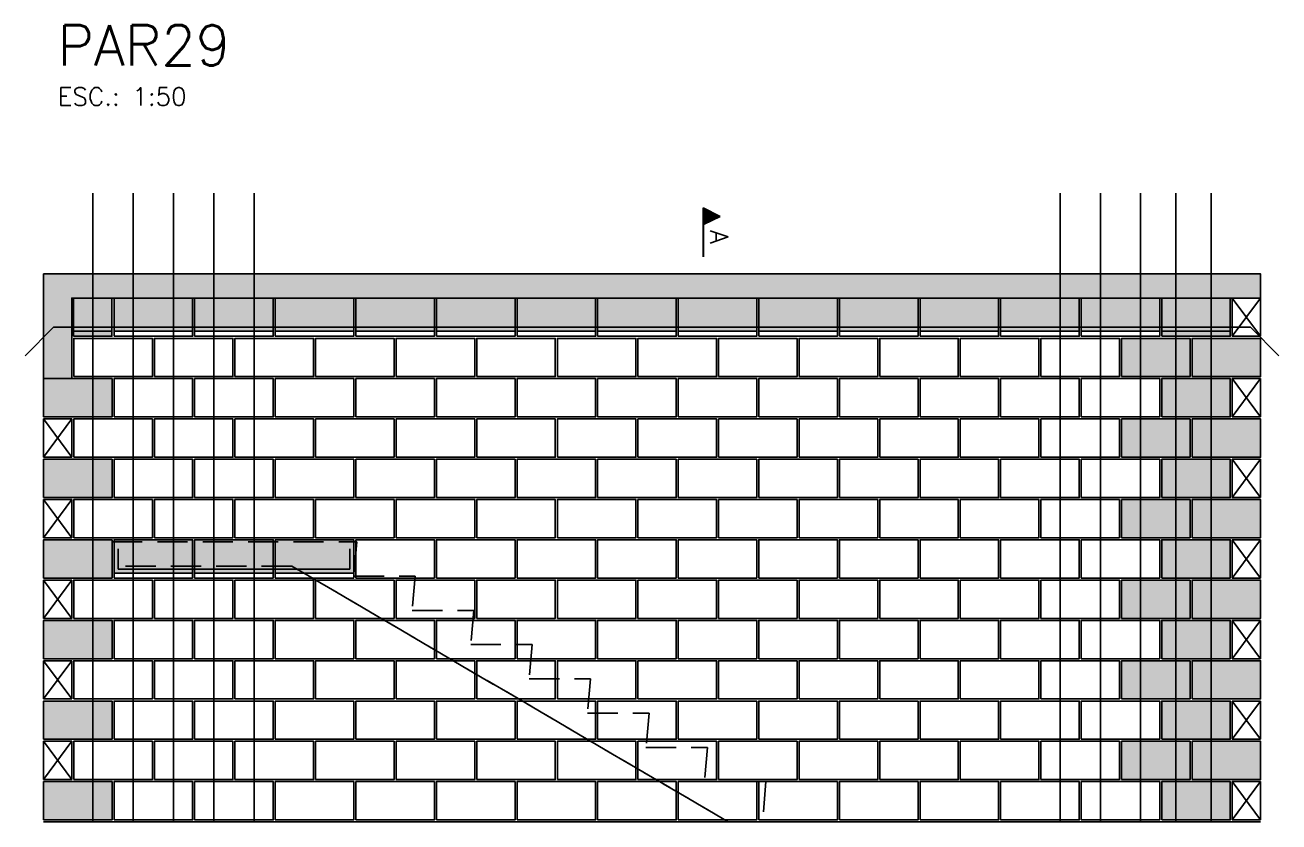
# Model space of a CAD drawing. Extents: x -1.9 to 86, y -1.6 to 61.
# Drawn here: x 26.31 to 38.75, y 36.97 to 44.88 of the extents above; entities that cross this region are included whole.
import ezdxf

# ---------------------------------------------------------------- set-up
doc = ezdxf.new("R2010")
doc.units = 0
doc.header["$MEASUREMENT"] = 0
doc.linetypes.add('ESTILO_TQS_0001', pattern=[0.45, 0.3, -0.15])
for name, color, linetype in [('PENA_01', 1, 'CONTINUOUS'), ('PENA_02', 2, 'CONTINUOUS'), ('PENA_03', 3, 'CONTINUOUS'), ('PENA_05', 5, 'CONTINUOUS'), ('PENA_06', 6, 'CONTINUOUS'), ('PENA_09', 254, 'CONTINUOUS'), ('PENA_11', 252, 'CONTINUOUS'), ('PENA_21', 100, 'CONTINUOUS'), ('PENA_23', 50, 'CONTINUOUS')]:
    doc.layers.add(name, color=color, linetype=linetype)
doc.styles.get("Standard").update_dxf_attribs({"font": 'ROMANS.SHX'})

msp = doc.modelspace()

# ---------------------------------------------------------------- linework, layer by layer
at = {"layer": 'PENA_01', "linetype": 'Continuous'}
for p, q in [((26.789, 41.844), (27.169, 41.844)), ((27.19, 41.844), (27.97, 41.844)), ((27.99, 41.844), (28.77, 41.844)), ((28.79, 41.844), (29.57, 41.844)), ((29.59, 41.844), (30.37, 41.844)), ((30.39, 41.844), (31.17, 41.844)), ((31.19, 41.844), (31.97, 41.844)), ((31.99, 41.844), (32.77, 41.844)), ((32.79, 41.844), (33.57, 41.844)), ((33.59, 41.844), (34.37, 41.844)), ((34.39, 41.844), (35.17, 41.844)), ((35.19, 41.844), (35.97, 41.844)), ((35.99, 41.844), (36.77, 41.844)), ((36.79, 41.844), (37.57, 41.844)), ((37.59, 41.844), (38.27, 41.844)), ((27.17, 39.546), (27.17, 39.754)), ((27.19, 39.444), (27.97, 39.444)), ((27.99, 39.444), (28.77, 39.444)), ((28.79, 39.444), (29.57, 39.444)), ((33.63, 36.974), (38.369, 36.974))]:
    msp.add_line(p, q, dxfattribs=at)
at = {"layer": 'PENA_01', "linetype": 'ESTILO_TQS_0001'}
msp.add_lwpolyline([(27.17, 39.754), (29.6, 39.754), (29.57, 39.414), (30.18, 39.414), (30.15, 39.074), (30.76, 39.074), (30.73, 38.734), (31.34, 38.734), (31.31, 38.394), (31.92, 38.394), (31.89, 38.054), (32.5, 38.054), (32.47, 37.714), (33.08, 37.714), (33.05, 37.374), (33.66, 37.374), (33.63, 36.974), (33.287, 36.974), (28.954, 39.514), (33.287, 36.974), (28.954, 39.514), (27.17, 39.514), (27.17, 39.754)], dxfattribs=at)
at = {"layer": 'PENA_02', "linetype": 'Continuous'}
for p, q in [((38.57, 42.174), (38.29, 42.174)), ((38.29, 42.174), (38.29, 41.794)), ((38.57, 41.794), (38.57, 42.174)), ((38.29, 41.794), (38.57, 41.794)), ((38.57, 41.374), (38.29, 41.374)), ((38.29, 41.374), (38.29, 40.994)), ((38.57, 40.994), (38.57, 41.374)), ((26.77, 40.974), (26.49, 40.974)), ((26.49, 40.974), (26.49, 40.594)), ((26.77, 40.594), (26.77, 40.974)), ((38.29, 40.994), (38.57, 40.994)), ((26.49, 40.594), (26.77, 40.594)), ((38.57, 40.574), (38.29, 40.574)), ((38.29, 40.574), (38.29, 40.194)), ((38.57, 40.194), (38.57, 40.574)), ((26.77, 40.174), (26.49, 40.174)), ((26.49, 40.174), (26.49, 39.794)), ((26.77, 39.794), (26.77, 40.174)), ((38.29, 40.194), (38.57, 40.194)), ((26.49, 39.794), (26.77, 39.794)), ((38.57, 39.774), (38.29, 39.774)), ((38.29, 39.774), (38.29, 39.394)), ((38.57, 39.394), (38.57, 39.774)), ((26.77, 39.374), (26.49, 39.374)), ((26.49, 39.374), (26.49, 38.994)), ((26.77, 38.994), (26.77, 39.374)), ((38.29, 39.394), (38.57, 39.394)), ((26.49, 38.994), (26.77, 38.994)), ((38.57, 38.974), (38.29, 38.974)), ((38.29, 38.974), (38.29, 38.594)), ((38.57, 38.594), (38.57, 38.974)), ((38.29, 38.594), (38.57, 38.594)), ((26.77, 38.574), (26.49, 38.574)), ((26.49, 38.574), (26.49, 38.194)), ((26.77, 38.194), (26.77, 38.574)), ((26.49, 38.194), (26.77, 38.194)), ((38.57, 38.174), (38.29, 38.174)), ((38.29, 38.174), (38.29, 37.794)), ((38.57, 37.794), (38.57, 38.174)), ((26.77, 37.774), (26.49, 37.774)), ((26.49, 37.774), (26.49, 37.394)), ((26.77, 37.394), (26.77, 37.774)), ((38.29, 37.794), (38.57, 37.794)), ((26.49, 37.394), (26.77, 37.394)), ((38.57, 37.374), (38.29, 37.374)), ((38.29, 37.374), (38.29, 36.994)), ((38.57, 36.994), (38.57, 37.374)), ((26.49, 36.974), (38.57, 36.974)), ((38.29, 36.994), (38.57, 36.994))]:
    msp.add_line(p, q, dxfattribs=at)
for points in [[(38.57, 42.174), (38.57, 42.414), (26.49, 42.414), (26.49, 41.374), (26.77, 41.374), (26.77, 42.174), (38.57, 42.174)], [(26.789, 41.794), (27.169, 41.794), (27.169, 42.174), (26.789, 42.174), (26.789, 41.794)], [(27.19, 41.794), (27.97, 41.794), (27.97, 42.174), (27.19, 42.174), (27.19, 41.794)], [(27.99, 41.794), (28.77, 41.794), (28.77, 42.174), (27.99, 42.174), (27.99, 41.794)], [(28.79, 41.794), (29.57, 41.794), (29.57, 42.174), (28.79, 42.174), (28.79, 41.794)], [(29.59, 41.794), (30.37, 41.794), (30.37, 42.174), (29.59, 42.174), (29.59, 41.794)], [(30.39, 41.794), (31.17, 41.794), (31.17, 42.174), (30.39, 42.174), (30.39, 41.794)], [(31.19, 41.794), (31.97, 41.794), (31.97, 42.174), (31.19, 42.174), (31.19, 41.794)], [(31.99, 41.794), (32.77, 41.794), (32.77, 42.174), (31.99, 42.174), (31.99, 41.794)], [(32.79, 41.794), (33.57, 41.794), (33.57, 42.174), (32.79, 42.174), (32.79, 41.794)], [(33.59, 41.794), (34.37, 41.794), (34.37, 42.174), (33.59, 42.174), (33.59, 41.794)], [(34.39, 41.794), (35.17, 41.794), (35.17, 42.174), (34.39, 42.174), (34.39, 41.794)], [(35.19, 41.794), (35.97, 41.794), (35.97, 42.174), (35.19, 42.174), (35.19, 41.794)], [(35.99, 41.794), (36.77, 41.794), (36.77, 42.174), (35.99, 42.174), (35.99, 41.794)], [(36.79, 41.794), (37.57, 41.794), (37.57, 42.174), (36.79, 42.174), (36.79, 41.794)], [(37.59, 41.794), (38.27, 41.794), (38.27, 42.174), (37.59, 42.174), (37.59, 41.794)], [(26.79, 41.394), (27.57, 41.394), (27.57, 41.774), (26.79, 41.774), (26.79, 41.394)], [(27.59, 41.394), (28.37, 41.394), (28.37, 41.774), (27.59, 41.774), (27.59, 41.394)], [(28.39, 41.394), (29.17, 41.394), (29.17, 41.774), (28.39, 41.774), (28.39, 41.394)], [(29.19, 41.394), (29.97, 41.394), (29.97, 41.774), (29.19, 41.774), (29.19, 41.394)], [(29.99, 41.394), (30.77, 41.394), (30.77, 41.774), (29.99, 41.774), (29.99, 41.394)], [(30.79, 41.394), (31.57, 41.394), (31.57, 41.774), (30.79, 41.774), (30.79, 41.394)], [(31.59, 41.394), (32.37, 41.394), (32.37, 41.774), (31.59, 41.774), (31.59, 41.394)], [(32.39, 41.394), (33.17, 41.394), (33.17, 41.774), (32.39, 41.774), (32.39, 41.394)], [(33.19, 41.394), (33.97, 41.394), (33.97, 41.774), (33.19, 41.774), (33.19, 41.394)], [(33.99, 41.394), (34.77, 41.394), (34.77, 41.774), (33.99, 41.774), (33.99, 41.394)], [(34.79, 41.394), (35.57, 41.394), (35.57, 41.774), (34.79, 41.774), (34.79, 41.394)], [(35.59, 41.394), (36.37, 41.394), (36.37, 41.774), (35.59, 41.774), (35.59, 41.394)], [(36.39, 41.394), (37.17, 41.394), (37.17, 41.774), (36.39, 41.774), (36.39, 41.394)], [(37.19, 41.394), (37.87, 41.394), (37.87, 41.774), (37.19, 41.774), (37.19, 41.394)], [(37.89, 41.394), (38.57, 41.394), (38.57, 41.774), (37.89, 41.774), (37.89, 41.394)], [(26.49, 40.994), (27.17, 40.994), (27.17, 41.374), (26.49, 41.374), (26.49, 40.994)], [(27.19, 40.994), (27.97, 40.994), (27.97, 41.374), (27.19, 41.374), (27.19, 40.994)], [(27.99, 40.994), (28.77, 40.994), (28.77, 41.374), (27.99, 41.374), (27.99, 40.994)], [(28.79, 40.994), (29.57, 40.994), (29.57, 41.374), (28.79, 41.374), (28.79, 40.994)], [(29.59, 40.994), (30.37, 40.994), (30.37, 41.374), (29.59, 41.374), (29.59, 40.994)], [(30.39, 40.994), (31.17, 40.994), (31.17, 41.374), (30.39, 41.374), (30.39, 40.994)], [(31.19, 40.994), (31.97, 40.994), (31.97, 41.374), (31.19, 41.374), (31.19, 40.994)], [(31.99, 40.994), (32.77, 40.994), (32.77, 41.374), (31.99, 41.374), (31.99, 40.994)], [(32.79, 40.994), (33.57, 40.994), (33.57, 41.374), (32.79, 41.374), (32.79, 40.994)], [(33.59, 40.994), (34.37, 40.994), (34.37, 41.374), (33.59, 41.374), (33.59, 40.994)], [(34.39, 40.994), (35.17, 40.994), (35.17, 41.374), (34.39, 41.374), (34.39, 40.994)], [(35.19, 40.994), (35.97, 40.994), (35.97, 41.374), (35.19, 41.374), (35.19, 40.994)], [(35.99, 40.994), (36.77, 40.994), (36.77, 41.374), (35.99, 41.374), (35.99, 40.994)], [(36.79, 40.994), (37.57, 40.994), (37.57, 41.374), (36.79, 41.374), (36.79, 40.994)], [(37.59, 40.994), (38.27, 40.994), (38.27, 41.374), (37.59, 41.374), (37.59, 40.994)], [(26.79, 40.594), (27.57, 40.594), (27.57, 40.974), (26.79, 40.974), (26.79, 40.594)], [(27.59, 40.594), (28.37, 40.594), (28.37, 40.974), (27.59, 40.974), (27.59, 40.594)], [(28.39, 40.594), (29.17, 40.594), (29.17, 40.974), (28.39, 40.974), (28.39, 40.594)], [(29.19, 40.594), (29.97, 40.594), (29.97, 40.974), (29.19, 40.974), (29.19, 40.594)], [(29.99, 40.594), (30.77, 40.594), (30.77, 40.974), (29.99, 40.974), (29.99, 40.594)], [(30.79, 40.594), (31.57, 40.594), (31.57, 40.974), (30.79, 40.974), (30.79, 40.594)], [(31.59, 40.594), (32.37, 40.594), (32.37, 40.974), (31.59, 40.974), (31.59, 40.594)], [(32.39, 40.594), (33.17, 40.594), (33.17, 40.974), (32.39, 40.974), (32.39, 40.594)], [(33.19, 40.594), (33.97, 40.594), (33.97, 40.974), (33.19, 40.974), (33.19, 40.594)], [(33.99, 40.594), (34.77, 40.594), (34.77, 40.974), (33.99, 40.974), (33.99, 40.594)], [(34.79, 40.594), (35.57, 40.594), (35.57, 40.974), (34.79, 40.974), (34.79, 40.594)], [(35.59, 40.594), (36.37, 40.594), (36.37, 40.974), (35.59, 40.974), (35.59, 40.594)], [(36.39, 40.594), (37.17, 40.594), (37.17, 40.974), (36.39, 40.974), (36.39, 40.594)], [(37.19, 40.594), (37.87, 40.594), (37.87, 40.974), (37.19, 40.974), (37.19, 40.594)], [(37.89, 40.594), (38.57, 40.594), (38.57, 40.974), (37.89, 40.974), (37.89, 40.594)], [(26.49, 40.194), (27.17, 40.194), (27.17, 40.574), (26.49, 40.574), (26.49, 40.194)], [(27.19, 40.194), (27.97, 40.194), (27.97, 40.574), (27.19, 40.574), (27.19, 40.194)], [(27.99, 40.194), (28.77, 40.194), (28.77, 40.574), (27.99, 40.574), (27.99, 40.194)], [(28.79, 40.194), (29.57, 40.194), (29.57, 40.574), (28.79, 40.574), (28.79, 40.194)], [(29.59, 40.194), (30.37, 40.194), (30.37, 40.574), (29.59, 40.574), (29.59, 40.194)], [(30.39, 40.194), (31.17, 40.194), (31.17, 40.574), (30.39, 40.574), (30.39, 40.194)], [(31.19, 40.194), (31.97, 40.194), (31.97, 40.574), (31.19, 40.574), (31.19, 40.194)], [(31.99, 40.194), (32.77, 40.194), (32.77, 40.574), (31.99, 40.574), (31.99, 40.194)], [(32.79, 40.194), (33.57, 40.194), (33.57, 40.574), (32.79, 40.574), (32.79, 40.194)], [(33.59, 40.194), (34.37, 40.194), (34.37, 40.574), (33.59, 40.574), (33.59, 40.194)], [(34.39, 40.194), (35.17, 40.194), (35.17, 40.574), (34.39, 40.574), (34.39, 40.194)], [(35.19, 40.194), (35.97, 40.194), (35.97, 40.574), (35.19, 40.574), (35.19, 40.194)], [(35.99, 40.194), (36.77, 40.194), (36.77, 40.574), (35.99, 40.574), (35.99, 40.194)], [(36.79, 40.194), (37.57, 40.194), (37.57, 40.574), (36.79, 40.574), (36.79, 40.194)], [(37.59, 40.194), (38.27, 40.194), (38.27, 40.574), (37.59, 40.574), (37.59, 40.194)], [(26.79, 39.794), (27.57, 39.794), (27.57, 40.174), (26.79, 40.174), (26.79, 39.794)], [(27.59, 39.794), (28.37, 39.794), (28.37, 40.174), (27.59, 40.174), (27.59, 39.794)], [(28.39, 39.794), (29.17, 39.794), (29.17, 40.174), (28.39, 40.174), (28.39, 39.794)], [(29.19, 39.794), (29.97, 39.794), (29.97, 40.174), (29.19, 40.174), (29.19, 39.794)], [(29.99, 39.794), (30.77, 39.794), (30.77, 40.174), (29.99, 40.174), (29.99, 39.794)], [(30.79, 39.794), (31.57, 39.794), (31.57, 40.174), (30.79, 40.174), (30.79, 39.794)], [(31.59, 39.794), (32.37, 39.794), (32.37, 40.174), (31.59, 40.174), (31.59, 39.794)], [(32.39, 39.794), (33.17, 39.794), (33.17, 40.174), (32.39, 40.174), (32.39, 39.794)], [(33.19, 39.794), (33.97, 39.794), (33.97, 40.174), (33.19, 40.174), (33.19, 39.794)], [(33.99, 39.794), (34.77, 39.794), (34.77, 40.174), (33.99, 40.174), (33.99, 39.794)], [(34.79, 39.794), (35.57, 39.794), (35.57, 40.174), (34.79, 40.174), (34.79, 39.794)], [(35.59, 39.794), (36.37, 39.794), (36.37, 40.174), (35.59, 40.174), (35.59, 39.794)], [(36.39, 39.794), (37.17, 39.794), (37.17, 40.174), (36.39, 40.174), (36.39, 39.794)], [(37.19, 39.794), (37.87, 39.794), (37.87, 40.174), (37.19, 40.174), (37.19, 39.794)], [(37.89, 39.794), (38.57, 39.794), (38.57, 40.174), (37.89, 40.174), (37.89, 39.794)], [(26.49, 39.394), (27.17, 39.394), (27.17, 39.774), (26.49, 39.774), (26.49, 39.394)], [(27.19, 39.394), (27.97, 39.394), (27.97, 39.774), (27.19, 39.774), (27.19, 39.394)], [(27.99, 39.394), (28.77, 39.394), (28.77, 39.774), (27.99, 39.774), (27.99, 39.394)], [(28.79, 39.394), (29.57, 39.394), (29.57, 39.774), (28.79, 39.774), (28.79, 39.394)], [(29.59, 39.394), (30.37, 39.394), (30.37, 39.774), (29.59, 39.774), (29.59, 39.394)], [(30.39, 39.394), (31.17, 39.394), (31.17, 39.774), (30.39, 39.774), (30.39, 39.394)], [(31.19, 39.394), (31.97, 39.394), (31.97, 39.774), (31.19, 39.774), (31.19, 39.394)], [(31.99, 39.394), (32.77, 39.394), (32.77, 39.774), (31.99, 39.774), (31.99, 39.394)], [(32.79, 39.394), (33.57, 39.394), (33.57, 39.774), (32.79, 39.774), (32.79, 39.394)], [(33.59, 39.394), (34.37, 39.394), (34.37, 39.774), (33.59, 39.774), (33.59, 39.394)], [(34.39, 39.394), (35.17, 39.394), (35.17, 39.774), (34.39, 39.774), (34.39, 39.394)], [(35.19, 39.394), (35.97, 39.394), (35.97, 39.774), (35.19, 39.774), (35.19, 39.394)], [(35.99, 39.394), (36.77, 39.394), (36.77, 39.774), (35.99, 39.774), (35.99, 39.394)], [(36.79, 39.394), (37.57, 39.394), (37.57, 39.774), (36.79, 39.774), (36.79, 39.394)], [(37.59, 39.394), (38.27, 39.394), (38.27, 39.774), (37.59, 39.774), (37.59, 39.394)], [(26.79, 38.994), (27.57, 38.994), (27.57, 39.374), (26.79, 39.374), (26.79, 38.994)], [(27.59, 38.994), (28.37, 38.994), (28.37, 39.374), (27.59, 39.374), (27.59, 38.994)], [(28.39, 38.994), (29.17, 38.994), (29.17, 39.374), (28.39, 39.374), (28.39, 38.994)], [(29.19, 38.994), (29.97, 38.994), (29.97, 39.374), (29.19, 39.374), (29.19, 38.994)], [(29.99, 38.994), (30.77, 38.994), (30.77, 39.374), (29.99, 39.374), (29.99, 38.994)], [(30.79, 38.994), (31.57, 38.994), (31.57, 39.374), (30.79, 39.374), (30.79, 38.994)], [(31.59, 38.994), (32.37, 38.994), (32.37, 39.374), (31.59, 39.374), (31.59, 38.994)], [(32.39, 38.994), (33.17, 38.994), (33.17, 39.374), (32.39, 39.374), (32.39, 38.994)], [(33.19, 38.994), (33.97, 38.994), (33.97, 39.374), (33.19, 39.374), (33.19, 38.994)], [(33.99, 38.994), (34.77, 38.994), (34.77, 39.374), (33.99, 39.374), (33.99, 38.994)], [(34.79, 38.994), (35.57, 38.994), (35.57, 39.374), (34.79, 39.374), (34.79, 38.994)], [(35.59, 38.994), (36.37, 38.994), (36.37, 39.374), (35.59, 39.374), (35.59, 38.994)], [(36.39, 38.994), (37.17, 38.994), (37.17, 39.374), (36.39, 39.374), (36.39, 38.994)], [(37.19, 38.994), (37.87, 38.994), (37.87, 39.374), (37.19, 39.374), (37.19, 38.994)], [(37.89, 38.994), (38.57, 38.994), (38.57, 39.374), (37.89, 39.374), (37.89, 38.994)], [(26.49, 38.594), (27.17, 38.594), (27.17, 38.974), (26.49, 38.974), (26.49, 38.594)], [(27.19, 38.594), (27.97, 38.594), (27.97, 38.974), (27.19, 38.974), (27.19, 38.594)], [(27.99, 38.594), (28.77, 38.594), (28.77, 38.974), (27.99, 38.974), (27.99, 38.594)], [(28.79, 38.594), (29.57, 38.594), (29.57, 38.974), (28.79, 38.974), (28.79, 38.594)], [(29.59, 38.594), (30.37, 38.594), (30.37, 38.974), (29.59, 38.974), (29.59, 38.594)], [(30.39, 38.594), (31.17, 38.594), (31.17, 38.974), (30.39, 38.974), (30.39, 38.594)], [(31.19, 38.594), (31.97, 38.594), (31.97, 38.974), (31.19, 38.974), (31.19, 38.594)], [(31.99, 38.594), (32.77, 38.594), (32.77, 38.974), (31.99, 38.974), (31.99, 38.594)], [(32.79, 38.594), (33.57, 38.594), (33.57, 38.974), (32.79, 38.974), (32.79, 38.594)], [(33.59, 38.594), (34.37, 38.594), (34.37, 38.974), (33.59, 38.974), (33.59, 38.594)], [(34.39, 38.594), (35.17, 38.594), (35.17, 38.974), (34.39, 38.974), (34.39, 38.594)], [(35.19, 38.594), (35.97, 38.594), (35.97, 38.974), (35.19, 38.974), (35.19, 38.594)], [(35.99, 38.594), (36.77, 38.594), (36.77, 38.974), (35.99, 38.974), (35.99, 38.594)], [(36.79, 38.594), (37.57, 38.594), (37.57, 38.974), (36.79, 38.974), (36.79, 38.594)], [(37.59, 38.594), (38.27, 38.594), (38.27, 38.974), (37.59, 38.974), (37.59, 38.594)], [(26.79, 38.194), (27.57, 38.194), (27.57, 38.574), (26.79, 38.574), (26.79, 38.194)], [(27.59, 38.194), (28.37, 38.194), (28.37, 38.574), (27.59, 38.574), (27.59, 38.194)], [(28.39, 38.194), (29.17, 38.194), (29.17, 38.574), (28.39, 38.574), (28.39, 38.194)], [(29.19, 38.194), (29.97, 38.194), (29.97, 38.574), (29.19, 38.574), (29.19, 38.194)], [(29.99, 38.194), (30.77, 38.194), (30.77, 38.574), (29.99, 38.574), (29.99, 38.194)], [(30.79, 38.194), (31.57, 38.194), (31.57, 38.574), (30.79, 38.574), (30.79, 38.194)], [(31.59, 38.194), (32.37, 38.194), (32.37, 38.574), (31.59, 38.574), (31.59, 38.194)], [(32.39, 38.194), (33.17, 38.194), (33.17, 38.574), (32.39, 38.574), (32.39, 38.194)], [(33.19, 38.194), (33.97, 38.194), (33.97, 38.574), (33.19, 38.574), (33.19, 38.194)], [(33.99, 38.194), (34.77, 38.194), (34.77, 38.574), (33.99, 38.574), (33.99, 38.194)], [(34.79, 38.194), (35.57, 38.194), (35.57, 38.574), (34.79, 38.574), (34.79, 38.194)], [(35.59, 38.194), (36.37, 38.194), (36.37, 38.574), (35.59, 38.574), (35.59, 38.194)], [(36.39, 38.194), (37.17, 38.194), (37.17, 38.574), (36.39, 38.574), (36.39, 38.194)], [(37.19, 38.194), (37.87, 38.194), (37.87, 38.574), (37.19, 38.574), (37.19, 38.194)], [(37.89, 38.194), (38.57, 38.194), (38.57, 38.574), (37.89, 38.574), (37.89, 38.194)], [(26.49, 37.794), (27.17, 37.794), (27.17, 38.174), (26.49, 38.174), (26.49, 37.794)], [(27.19, 37.794), (27.97, 37.794), (27.97, 38.174), (27.19, 38.174), (27.19, 37.794)], [(27.99, 37.794), (28.77, 37.794), (28.77, 38.174), (27.99, 38.174), (27.99, 37.794)], [(28.79, 37.794), (29.57, 37.794), (29.57, 38.174), (28.79, 38.174), (28.79, 37.794)], [(29.59, 37.794), (30.37, 37.794), (30.37, 38.174), (29.59, 38.174), (29.59, 37.794)], [(30.39, 37.794), (31.17, 37.794), (31.17, 38.174), (30.39, 38.174), (30.39, 37.794)], [(31.19, 37.794), (31.97, 37.794), (31.97, 38.174), (31.19, 38.174), (31.19, 37.794)], [(31.99, 37.794), (32.77, 37.794), (32.77, 38.174), (31.99, 38.174), (31.99, 37.794)], [(32.79, 37.794), (33.57, 37.794), (33.57, 38.174), (32.79, 38.174), (32.79, 37.794)], [(33.59, 37.794), (34.37, 37.794), (34.37, 38.174), (33.59, 38.174), (33.59, 37.794)], [(34.39, 37.794), (35.17, 37.794), (35.17, 38.174), (34.39, 38.174), (34.39, 37.794)], [(35.19, 37.794), (35.97, 37.794), (35.97, 38.174), (35.19, 38.174), (35.19, 37.794)], [(35.99, 37.794), (36.77, 37.794), (36.77, 38.174), (35.99, 38.174), (35.99, 37.794)], [(36.79, 37.794), (37.57, 37.794), (37.57, 38.174), (36.79, 38.174), (36.79, 37.794)], [(37.59, 37.794), (38.27, 37.794), (38.27, 38.174), (37.59, 38.174), (37.59, 37.794)], [(26.79, 37.394), (27.57, 37.394), (27.57, 37.774), (26.79, 37.774), (26.79, 37.394)], [(27.59, 37.394), (28.37, 37.394), (28.37, 37.774), (27.59, 37.774), (27.59, 37.394)], [(28.39, 37.394), (29.17, 37.394), (29.17, 37.774), (28.39, 37.774), (28.39, 37.394)], [(29.19, 37.394), (29.97, 37.394), (29.97, 37.774), (29.19, 37.774), (29.19, 37.394)], [(29.99, 37.394), (30.77, 37.394), (30.77, 37.774), (29.99, 37.774), (29.99, 37.394)], [(30.79, 37.394), (31.57, 37.394), (31.57, 37.774), (30.79, 37.774), (30.79, 37.394)], [(31.59, 37.394), (32.37, 37.394), (32.37, 37.774), (31.59, 37.774), (31.59, 37.394)], [(32.39, 37.394), (33.17, 37.394), (33.17, 37.774), (32.39, 37.774), (32.39, 37.394)], [(33.19, 37.394), (33.97, 37.394), (33.97, 37.774), (33.19, 37.774), (33.19, 37.394)], [(33.99, 37.394), (34.77, 37.394), (34.77, 37.774), (33.99, 37.774), (33.99, 37.394)], [(34.79, 37.394), (35.57, 37.394), (35.57, 37.774), (34.79, 37.774), (34.79, 37.394)], [(35.59, 37.394), (36.37, 37.394), (36.37, 37.774), (35.59, 37.774), (35.59, 37.394)], [(36.39, 37.394), (37.17, 37.394), (37.17, 37.774), (36.39, 37.774), (36.39, 37.394)], [(37.19, 37.394), (37.87, 37.394), (37.87, 37.774), (37.19, 37.774), (37.19, 37.394)], [(37.89, 37.394), (38.57, 37.394), (38.57, 37.774), (37.89, 37.774), (37.89, 37.394)], [(26.49, 36.994), (27.17, 36.994), (27.17, 37.374), (26.49, 37.374), (26.49, 36.994)], [(27.19, 36.994), (27.97, 36.994), (27.97, 37.374), (27.19, 37.374), (27.19, 36.994)], [(27.99, 36.994), (28.77, 36.994), (28.77, 37.374), (27.99, 37.374), (27.99, 36.994)], [(28.79, 36.994), (29.57, 36.994), (29.57, 37.374), (28.79, 37.374), (28.79, 36.994)], [(29.59, 36.994), (30.37, 36.994), (30.37, 37.374), (29.59, 37.374), (29.59, 36.994)], [(30.39, 36.994), (31.17, 36.994), (31.17, 37.374), (30.39, 37.374), (30.39, 36.994)], [(31.19, 36.994), (31.97, 36.994), (31.97, 37.374), (31.19, 37.374), (31.19, 36.994)], [(31.99, 36.994), (32.77, 36.994), (32.77, 37.374), (31.99, 37.374), (31.99, 36.994)], [(32.79, 36.994), (33.57, 36.994), (33.57, 37.374), (32.79, 37.374), (32.79, 36.994)], [(33.59, 36.994), (34.37, 36.994), (34.37, 37.374), (33.59, 37.374), (33.59, 36.994)], [(34.39, 36.994), (35.17, 36.994), (35.17, 37.374), (34.39, 37.374), (34.39, 36.994)], [(35.19, 36.994), (35.97, 36.994), (35.97, 37.374), (35.19, 37.374), (35.19, 36.994)], [(35.99, 36.994), (36.77, 36.994), (36.77, 37.374), (35.99, 37.374), (35.99, 36.994)], [(36.79, 36.994), (37.57, 36.994), (37.57, 37.374), (36.79, 37.374), (36.79, 36.994)], [(37.59, 36.994), (38.27, 36.994), (38.27, 37.374), (37.59, 37.374), (37.59, 36.994)]]:
    msp.add_lwpolyline(points, dxfattribs=at)
at = {"layer": 'PENA_03', "linetype": 'Continuous'}
for p, q in [((33.039, 42.582), (33.039, 43.068)), ((33.039, 43.068), (33.205, 42.985)), ((33.04, 43.067), (33.04, 42.904)), ((33.04, 43.067), (33.204, 42.985)), ((33.204, 42.985), (33.04, 42.904)), ((33.205, 42.985), (33.04, 42.903)), ((33.052, 43.062), (33.052, 42.909)), ((33.065, 43.056), (33.065, 42.915)), ((33.078, 43.049), (33.078, 42.922)), ((33.09, 43.043), (33.09, 42.928)), ((33.103, 43.036), (33.103, 42.934)), ((33.116, 43.03), (33.116, 42.941)), ((33.129, 43.024), (33.129, 42.947)), ((33.142, 43.017), (33.142, 42.954)), ((33.154, 43.011), (33.154, 42.96)), ((33.167, 43.005), (33.167, 42.966)), ((33.18, 42.998), (33.18, 42.973)), ((33.193, 42.992), (33.193, 42.979)), ((33.04, 42.903), (33.04, 42.582)), ((38.29, 41.794), (38.57, 42.174)), ((38.57, 41.794), (38.29, 42.174)), ((38.29, 40.994), (38.57, 41.374)), ((38.57, 40.994), (38.29, 41.374)), ((26.49, 40.594), (26.77, 40.974)), ((26.77, 40.594), (26.49, 40.974)), ((38.29, 40.194), (38.57, 40.574)), ((38.57, 40.194), (38.29, 40.574)), ((26.49, 39.794), (26.77, 40.174)), ((26.77, 39.794), (26.49, 40.174)), ((38.29, 39.394), (38.57, 39.774)), ((38.57, 39.394), (38.29, 39.774)), ((26.49, 38.994), (26.77, 39.374)), ((26.77, 38.994), (26.49, 39.374)), ((38.29, 38.594), (38.57, 38.974)), ((38.57, 38.594), (38.29, 38.974)), ((26.49, 38.194), (26.77, 38.574)), ((26.77, 38.194), (26.49, 38.574)), ((38.29, 37.794), (38.57, 38.174)), ((38.57, 37.794), (38.29, 38.174)), ((26.49, 37.394), (26.77, 37.774)), ((26.77, 37.394), (26.49, 37.774)), ((38.29, 36.994), (38.57, 37.374)), ((38.57, 36.994), (38.29, 37.374))]:
    msp.add_line(p, q, dxfattribs=at)
at = {"layer": 'PENA_05', "linetype": 'Continuous'}
for p, q in [((26.307, 41.601), (26.59, 41.884)), ((26.59, 41.884), (38.47, 41.884)), ((38.47, 41.884), (38.752, 41.601)), ((27.23, 39.684), (27.23, 39.484)), ((29.53, 39.484), (29.53, 39.684)), ((27.23, 39.484), (29.53, 39.484))]:
    msp.add_line(p, q, dxfattribs=at)
for points in [[(26.98, 43.214), (26.98, 36.974)], [(27.38, 43.214), (27.38, 36.974)], [(27.78, 43.214), (27.78, 36.974)], [(28.18, 43.214), (28.18, 36.974)], [(28.58, 43.214), (28.58, 36.974)], [(36.58, 43.214), (36.58, 36.974)], [(36.98, 43.214), (36.98, 36.974)], [(37.38, 43.214), (37.38, 36.974)], [(37.73, 43.214), (37.73, 36.974)], [(38.08, 43.214), (38.08, 36.974)]]:
    msp.add_lwpolyline(points, dxfattribs=at)
at = {"layer": 'PENA_09', "linetype": 'Continuous'}
for points in [[(26.789, 41.844), (27.169, 41.844), (27.169, 42.174), (26.789, 42.174), (26.789, 41.844)], [(27.19, 41.844), (27.97, 41.844), (27.97, 42.174), (27.19, 42.174), (27.19, 41.844)], [(27.99, 41.844), (28.77, 41.844), (28.77, 42.174), (27.99, 42.174), (27.99, 41.844)], [(28.79, 41.844), (29.57, 41.844), (29.57, 42.174), (28.79, 42.174), (28.79, 41.844)], [(29.59, 41.844), (30.37, 41.844), (30.37, 42.174), (29.59, 42.174), (29.59, 41.844)], [(30.39, 41.844), (31.17, 41.844), (31.17, 42.174), (30.39, 42.174), (30.39, 41.844)], [(31.19, 41.844), (31.97, 41.844), (31.97, 42.174), (31.19, 42.174), (31.19, 41.844)], [(31.99, 41.844), (32.77, 41.844), (32.77, 42.174), (31.99, 42.174), (31.99, 41.844)], [(32.79, 41.844), (33.57, 41.844), (33.57, 42.174), (32.79, 42.174), (32.79, 41.844)], [(33.59, 41.844), (34.37, 41.844), (34.37, 42.174), (33.59, 42.174), (33.59, 41.844)], [(34.39, 41.844), (35.17, 41.844), (35.17, 42.174), (34.39, 42.174), (34.39, 41.844)], [(35.19, 41.844), (35.97, 41.844), (35.97, 42.174), (35.19, 42.174), (35.19, 41.844)], [(35.99, 41.844), (36.77, 41.844), (36.77, 42.174), (35.99, 42.174), (35.99, 41.844)], [(36.79, 41.844), (37.57, 41.844), (37.57, 42.174), (36.79, 42.174), (36.79, 41.844)], [(37.59, 41.844), (38.27, 41.844), (38.27, 42.174), (37.59, 42.174), (37.59, 41.844)], [(27.19, 39.444), (27.97, 39.444), (27.97, 39.774), (27.19, 39.774), (27.19, 39.444)], [(27.99, 39.444), (28.77, 39.444), (28.77, 39.774), (27.99, 39.774), (27.99, 39.444)], [(28.79, 39.444), (29.57, 39.444), (29.57, 39.774), (28.79, 39.774), (28.79, 39.444)]]:
    msp.add_lwpolyline(points, dxfattribs=at)
for points in [[(26.789, 41.844), (27.169, 41.844), (27.169, 42.174)], [(26.789, 41.844), (27.169, 42.174), (26.789, 42.174)], [(26.789, 41.844), (26.789, 42.174), (26.789, 41.844)], [(27.19, 41.844), (27.97, 41.844), (27.97, 42.174)], [(27.19, 41.844), (27.97, 42.174), (27.19, 42.174)], [(27.19, 41.844), (27.19, 42.174), (27.19, 41.844)], [(27.99, 41.844), (28.77, 41.844), (28.77, 42.174)], [(27.99, 41.844), (28.77, 42.174), (27.99, 42.174)], [(27.99, 41.844), (27.99, 42.174), (27.99, 41.844)], [(28.79, 41.844), (29.57, 41.844), (29.57, 42.174)], [(28.79, 41.844), (29.57, 42.174), (28.79, 42.174)], [(28.79, 41.844), (28.79, 42.174), (28.79, 41.844)], [(29.59, 41.844), (30.37, 41.844), (30.37, 42.174)], [(29.59, 41.844), (30.37, 42.174), (29.59, 42.174)], [(29.59, 41.844), (29.59, 42.174), (29.59, 41.844)], [(30.39, 41.844), (31.17, 41.844), (31.17, 42.174)], [(30.39, 41.844), (31.17, 42.174), (30.39, 42.174)], [(30.39, 41.844), (30.39, 42.174), (30.39, 41.844)], [(31.19, 41.844), (31.97, 41.844), (31.97, 42.174)], [(31.19, 41.844), (31.97, 42.174), (31.19, 42.174)], [(31.19, 41.844), (31.19, 42.174), (31.19, 41.844)], [(31.99, 41.844), (32.77, 41.844), (32.77, 42.174)], [(31.99, 41.844), (32.77, 42.174), (31.99, 42.174)], [(31.99, 41.844), (31.99, 42.174), (31.99, 41.844)], [(32.79, 41.844), (33.57, 41.844), (33.57, 42.174)], [(32.79, 41.844), (33.57, 42.174), (32.79, 42.174)], [(32.79, 41.844), (32.79, 42.174), (32.79, 41.844)], [(33.59, 41.844), (34.37, 41.844), (34.37, 42.174)], [(33.59, 41.844), (34.37, 42.174), (33.59, 42.174)], [(33.59, 41.844), (33.59, 42.174), (33.59, 41.844)], [(34.39, 41.844), (35.17, 41.844), (35.17, 42.174)], [(34.39, 41.844), (35.17, 42.174), (34.39, 42.174)], [(34.39, 41.844), (34.39, 42.174), (34.39, 41.844)], [(35.19, 41.844), (35.97, 41.844), (35.97, 42.174)], [(35.19, 41.844), (35.97, 42.174), (35.19, 42.174)], [(35.19, 41.844), (35.19, 42.174), (35.19, 41.844)], [(35.99, 41.844), (36.77, 41.844), (36.77, 42.174)], [(35.99, 41.844), (36.77, 42.174), (35.99, 42.174)], [(35.99, 41.844), (35.99, 42.174), (35.99, 41.844)], [(36.79, 41.844), (37.57, 41.844), (37.57, 42.174)], [(36.79, 41.844), (37.57, 42.174), (36.79, 42.174)], [(36.79, 41.844), (36.79, 42.174), (36.79, 41.844)], [(37.59, 41.844), (38.27, 41.844), (38.27, 42.174)], [(37.59, 41.844), (38.27, 42.174), (37.59, 42.174)], [(37.59, 41.844), (37.59, 42.174), (37.59, 41.844)], [(27.19, 39.444), (27.97, 39.444), (27.97, 39.774)], [(27.19, 39.444), (27.97, 39.774), (27.19, 39.774)], [(27.19, 39.444), (27.19, 39.774), (27.19, 39.444)], [(27.99, 39.444), (28.77, 39.444), (28.77, 39.774)], [(27.99, 39.444), (28.77, 39.774), (27.99, 39.774)], [(27.99, 39.444), (27.99, 39.774), (27.99, 39.444)], [(28.79, 39.444), (29.57, 39.444), (29.57, 39.774)], [(28.79, 39.444), (29.57, 39.774), (28.79, 39.774)], [(28.79, 39.444), (28.79, 39.774), (28.79, 39.444)]]:
    msp.add_solid(points, dxfattribs=at)
at = {"layer": 'PENA_11', "linetype": 'Continuous'}
for points in [[(26.77, 42.174), (38.57, 42.414), (26.49, 42.414)], [(26.77, 42.174), (26.49, 42.414), (26.49, 41.374)], [(26.77, 42.174), (38.57, 42.174), (38.57, 42.414)], [(26.77, 42.174), (26.49, 41.374), (26.77, 41.374)]]:
    msp.add_solid(points, dxfattribs=at)
at = {"layer": 'PENA_21', "linetype": 'Continuous'}
for points in [[(37.59, 41.794), (38.27, 41.794), (38.27, 41.844), (37.59, 41.844), (37.59, 41.794)], [(37.19, 41.394), (37.87, 41.394), (37.87, 41.774), (37.19, 41.774), (37.19, 41.394)], [(37.89, 41.394), (38.57, 41.394), (38.57, 41.774), (37.89, 41.774), (37.89, 41.394)], [(26.49, 40.994), (27.17, 40.994), (27.17, 41.374), (26.49, 41.374), (26.49, 40.994)], [(37.59, 40.994), (38.27, 40.994), (38.27, 41.374), (37.59, 41.374), (37.59, 40.994)], [(37.19, 40.594), (37.87, 40.594), (37.87, 40.974), (37.19, 40.974), (37.19, 40.594)], [(37.89, 40.594), (38.57, 40.594), (38.57, 40.974), (37.89, 40.974), (37.89, 40.594)], [(26.49, 40.194), (27.17, 40.194), (27.17, 40.574), (26.49, 40.574), (26.49, 40.194)], [(37.59, 40.194), (38.27, 40.194), (38.27, 40.574), (37.59, 40.574), (37.59, 40.194)], [(37.19, 39.794), (37.87, 39.794), (37.87, 40.174), (37.19, 40.174), (37.19, 39.794)], [(37.89, 39.794), (38.57, 39.794), (38.57, 40.174), (37.89, 40.174), (37.89, 39.794)], [(26.49, 39.394), (27.17, 39.394), (27.17, 39.774), (26.49, 39.774), (26.49, 39.394)], [(37.59, 39.394), (38.27, 39.394), (38.27, 39.774), (37.59, 39.774), (37.59, 39.394)], [(37.19, 38.994), (37.87, 38.994), (37.87, 39.374), (37.19, 39.374), (37.19, 38.994)], [(37.89, 38.994), (38.57, 38.994), (38.57, 39.374), (37.89, 39.374), (37.89, 38.994)], [(26.49, 38.594), (27.17, 38.594), (27.17, 38.974), (26.49, 38.974), (26.49, 38.594)], [(37.59, 38.594), (38.27, 38.594), (38.27, 38.974), (37.59, 38.974), (37.59, 38.594)], [(37.19, 38.194), (37.87, 38.194), (37.87, 38.574), (37.19, 38.574), (37.19, 38.194)], [(37.89, 38.194), (38.57, 38.194), (38.57, 38.574), (37.89, 38.574), (37.89, 38.194)], [(26.49, 37.794), (27.17, 37.794), (27.17, 38.174), (26.49, 38.174), (26.49, 37.794)], [(37.59, 37.794), (38.27, 37.794), (38.27, 38.174), (37.59, 38.174), (37.59, 37.794)], [(37.19, 37.394), (37.87, 37.394), (37.87, 37.774), (37.19, 37.774), (37.19, 37.394)], [(37.89, 37.394), (38.57, 37.394), (38.57, 37.774), (37.89, 37.774), (37.89, 37.394)], [(26.49, 36.994), (27.17, 36.994), (27.17, 37.374), (26.49, 37.374), (26.49, 36.994)], [(37.59, 36.994), (38.27, 36.994), (38.27, 37.374), (37.59, 37.374), (37.59, 36.994)]]:
    msp.add_lwpolyline(points, dxfattribs=at)
for points in [[(37.59, 41.794), (38.27, 41.794), (38.27, 41.844)], [(37.59, 41.794), (38.27, 41.844), (37.59, 41.844)], [(37.59, 41.794), (37.59, 41.844), (37.59, 41.794)], [(37.19, 41.394), (37.87, 41.394), (37.87, 41.774)], [(37.19, 41.394), (37.87, 41.774), (37.19, 41.774)], [(37.19, 41.394), (37.19, 41.774), (37.19, 41.394)], [(37.89, 41.394), (38.57, 41.394), (38.57, 41.774)], [(37.89, 41.394), (38.57, 41.774), (37.89, 41.774)], [(37.89, 41.394), (37.89, 41.774), (37.89, 41.394)], [(26.49, 40.994), (27.17, 40.994), (27.17, 41.374)], [(26.49, 40.994), (27.17, 41.374), (26.49, 41.374)], [(26.49, 40.994), (26.49, 41.374), (26.49, 40.994)], [(37.59, 40.994), (38.27, 40.994), (38.27, 41.374)], [(37.59, 40.994), (38.27, 41.374), (37.59, 41.374)], [(37.59, 40.994), (37.59, 41.374), (37.59, 40.994)], [(37.19, 40.594), (37.87, 40.594), (37.87, 40.974)], [(37.19, 40.594), (37.87, 40.974), (37.19, 40.974)], [(37.19, 40.594), (37.19, 40.974), (37.19, 40.594)], [(37.89, 40.594), (38.57, 40.594), (38.57, 40.974)], [(37.89, 40.594), (38.57, 40.974), (37.89, 40.974)], [(37.89, 40.594), (37.89, 40.974), (37.89, 40.594)], [(26.49, 40.194), (27.17, 40.194), (27.17, 40.574)], [(26.49, 40.194), (27.17, 40.574), (26.49, 40.574)], [(26.49, 40.194), (26.49, 40.574), (26.49, 40.194)], [(37.59, 40.194), (38.27, 40.194), (38.27, 40.574)], [(37.59, 40.194), (38.27, 40.574), (37.59, 40.574)], [(37.59, 40.194), (37.59, 40.574), (37.59, 40.194)], [(37.19, 39.794), (37.87, 39.794), (37.87, 40.174)], [(37.19, 39.794), (37.87, 40.174), (37.19, 40.174)], [(37.19, 39.794), (37.19, 40.174), (37.19, 39.794)], [(37.89, 39.794), (38.57, 39.794), (38.57, 40.174)], [(37.89, 39.794), (38.57, 40.174), (37.89, 40.174)], [(37.89, 39.794), (37.89, 40.174), (37.89, 39.794)], [(26.49, 39.394), (27.17, 39.394), (27.17, 39.774)], [(26.49, 39.394), (27.17, 39.774), (26.49, 39.774)], [(26.49, 39.394), (26.49, 39.774), (26.49, 39.394)], [(37.59, 39.394), (38.27, 39.394), (38.27, 39.774)], [(37.59, 39.394), (38.27, 39.774), (37.59, 39.774)], [(37.59, 39.394), (37.59, 39.774), (37.59, 39.394)], [(37.19, 38.994), (37.87, 38.994), (37.87, 39.374)], [(37.19, 38.994), (37.87, 39.374), (37.19, 39.374)], [(37.19, 38.994), (37.19, 39.374), (37.19, 38.994)], [(37.89, 38.994), (38.57, 38.994), (38.57, 39.374)], [(37.89, 38.994), (38.57, 39.374), (37.89, 39.374)], [(37.89, 38.994), (37.89, 39.374), (37.89, 38.994)], [(26.49, 38.594), (27.17, 38.594), (27.17, 38.974)], [(26.49, 38.594), (27.17, 38.974), (26.49, 38.974)], [(26.49, 38.594), (26.49, 38.974), (26.49, 38.594)], [(37.59, 38.594), (38.27, 38.594), (38.27, 38.974)], [(37.59, 38.594), (38.27, 38.974), (37.59, 38.974)], [(37.59, 38.594), (37.59, 38.974), (37.59, 38.594)], [(37.19, 38.194), (37.87, 38.194), (37.87, 38.574)], [(37.19, 38.194), (37.87, 38.574), (37.19, 38.574)], [(37.19, 38.194), (37.19, 38.574), (37.19, 38.194)], [(37.89, 38.194), (38.57, 38.194), (38.57, 38.574)], [(37.89, 38.194), (38.57, 38.574), (37.89, 38.574)], [(37.89, 38.194), (37.89, 38.574), (37.89, 38.194)], [(26.49, 37.794), (27.17, 37.794), (27.17, 38.174)], [(26.49, 37.794), (27.17, 38.174), (26.49, 38.174)], [(26.49, 37.794), (26.49, 38.174), (26.49, 37.794)], [(37.59, 37.794), (38.27, 37.794), (38.27, 38.174)], [(37.59, 37.794), (38.27, 38.174), (37.59, 38.174)], [(37.59, 37.794), (37.59, 38.174), (37.59, 37.794)], [(37.19, 37.394), (37.87, 37.394), (37.87, 37.774)], [(37.19, 37.394), (37.87, 37.774), (37.19, 37.774)], [(37.19, 37.394), (37.19, 37.774), (37.19, 37.394)], [(37.89, 37.394), (38.57, 37.394), (38.57, 37.774)], [(37.89, 37.394), (38.57, 37.774), (37.89, 37.774)], [(37.89, 37.394), (37.89, 37.774), (37.89, 37.394)], [(26.49, 36.994), (27.17, 36.994), (27.17, 37.374)], [(26.49, 36.994), (27.17, 37.374), (26.49, 37.374)], [(26.49, 36.994), (26.49, 37.374), (26.49, 36.994)], [(37.59, 36.994), (38.27, 36.994), (38.27, 37.374)], [(37.59, 36.994), (38.27, 37.374), (37.59, 37.374)], [(37.59, 36.994), (37.59, 37.374), (37.59, 36.994)]]:
    msp.add_solid(points, dxfattribs=at)
at = {"layer": 'PENA_23', "linetype": 'Continuous'}
msp.add_lwpolyline([(26.789, 41.794), (27.169, 41.794), (27.169, 41.844), (26.789, 41.844), (26.789, 41.794)], dxfattribs=at)
for points in [[(26.789, 41.794), (27.169, 41.794), (27.169, 41.844)], [(26.789, 41.794), (27.169, 41.844), (26.789, 41.844)], [(26.789, 41.794), (26.789, 41.844), (26.789, 41.794)]]:
    msp.add_solid(points, dxfattribs=at)

# ---------------------------------------------------------------- texts
at = {"layer": 'PENA_03', "linetype": 'Continuous'}
msp.add_text('ESC.: 1:50', height=0.18, dxfattribs=at).set_placement((26.63, 44.084))
msp.add_text('A', height=0.18, rotation=270, dxfattribs=at).set_placement((33.106, 42.85))
at = {"layer": 'PENA_06', "linetype": 'Continuous'}
msp.add_text('PAR29', height=0.4, dxfattribs=at).set_placement((26.63, 44.484))

doc.saveas('drawing.dxf')
